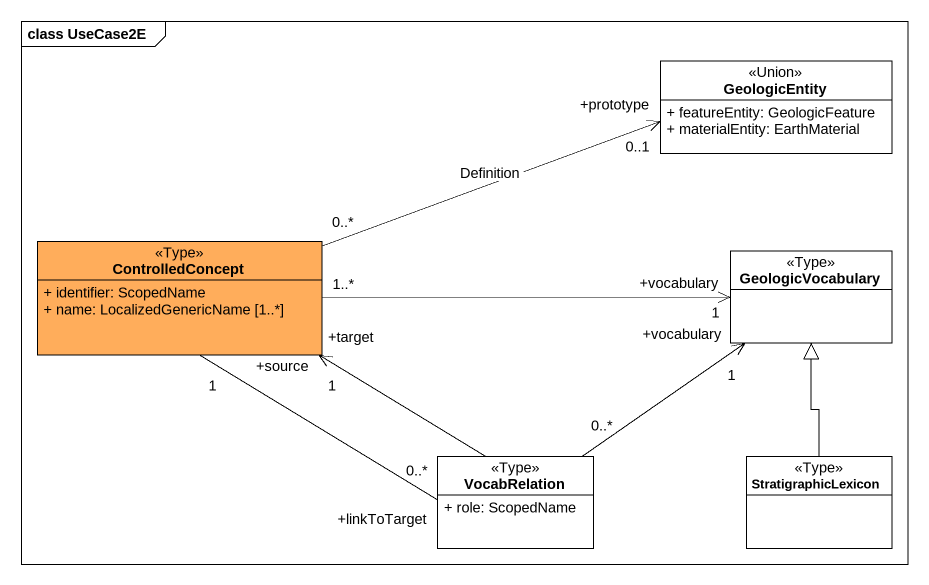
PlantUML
@startuml
mainframe class UseCase2E
hide circle
hide empty members
skinparam classAttributeIconSize 0
class GeologicEntity <<Union>> #FFFFFF {
  + featureEntity: GeologicFeature
  + materialEntity: EarthMaterial
}
class ControlledConcept <<Type>> #FFAD5B {
  + identifier: ScopedName
  + name: LocalizedGenericName [1..*]
}
class GeologicVocabulary <<Type>> #FFFFFF
class VocabRelation <<Type>> #FFFFFF {
  + role: ScopedName
}
class StratigraphicLexicon <<Type>> #FFFFFF
ControlledConcept "0..*" -right-> "+prototype\n0..1" GeologicEntity : Definition
ControlledConcept "1..*" -right-> "+vocabulary\n1" GeologicVocabulary
VocabRelation "+linkToTarget\n0..*" -up- "+source\n1" ControlledConcept
VocabRelation -up-> "+target\n1" ControlledConcept
VocabRelation "0..*" -up-> "+vocabulary\n1" GeologicVocabulary
StratigraphicLexicon -up-|> GeologicVocabulary
@enduml
